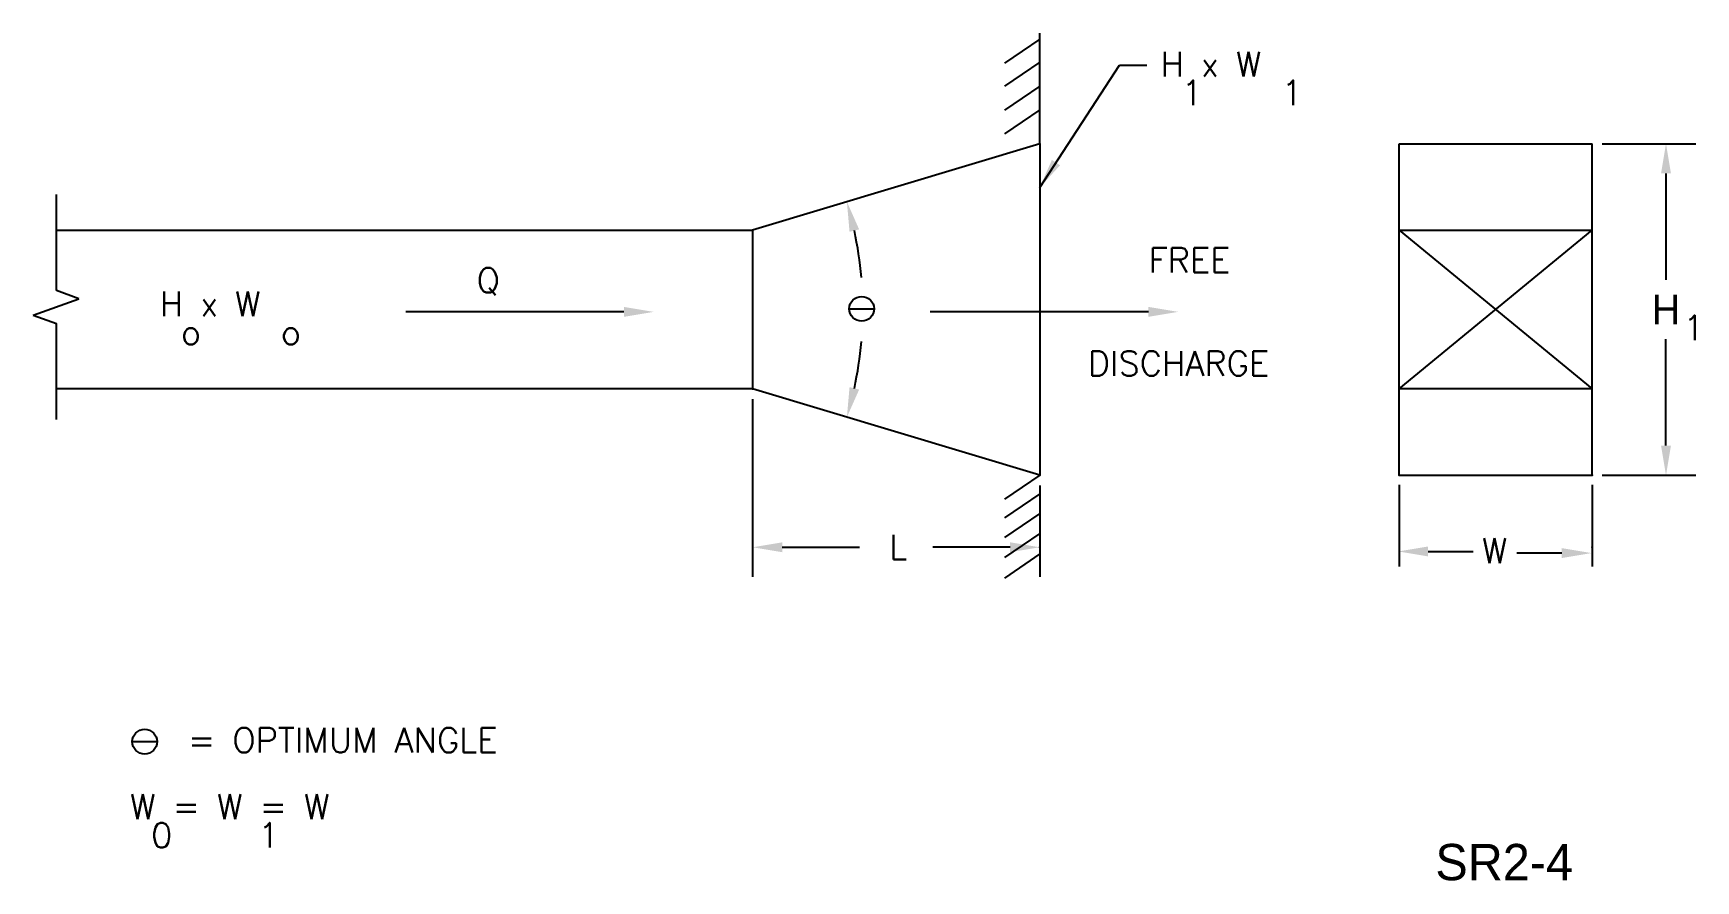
# Model space of a CAD drawing. Extents: x 1.3 to 11.4, y 1.5 to 6.6.
import ezdxf
from ezdxf.enums import TextEntityAlignment as Align

# ---------------------------------------------------------------- set-up
doc = ezdxf.new("R2010")
doc.units = 0
doc.header["$MEASUREMENT"] = 0
doc.layers.get('0').update_dxf_attribs({"linetype": 'CONTINUOUS'})
doc.layers.get('Defpoints').update_dxf_attribs({"linetype": 'CONTINUOUS'})
doc.layers.add('NUMBER', color=7, linetype='CONTINUOUS')
doc.styles.add('ROMANS', font='romans', dxfattribs={"height": 0.15})
doc.dimstyles.get("Standard").update_dxf_attribs({"dimtxt": 0.18, "dimasz": 0.18, "dimexe": 0.18, "dimexo": 0.0625, "dimgap": 0.09, "dimtad": 0, "dimtih": 1, "dimtoh": 1, "dimdec": 4, "dimzin": 0, "dimdsep": 46, "dimtxsty": 'Standard', "dimcen": 0.09, "dimadec": 0, "dimazin": 0, "dimtfac": 1, "dimtdec": 4, "dimtofl": 0, "dimtmove": 0, "dimatfit": 3, "dimfxl": 0, "dimtolj": 1, "dimtzin": 0, "dimarcsym": 0})

# ---------------------------------------------------------------- blocks, each defined once
blk = doc.blocks.new('*D2')
at = {"layer": 'Defpoints', "color": 0}
for p in [(10.728, 5.974), (10.728, 3.965), (11.176, 3.965)]:
    blk.add_point(p, dxfattribs=at)
at = {"layer": 'NUMBER', "color": 0, "lineweight": -2}
for p, q in [((10.79, 5.974), (11.356, 5.974)), ((11.176, 5.794), (11.176, 5.149)), ((11.176, 4.145), (11.176, 4.789)), ((10.79, 3.965), (11.356, 3.965))]:
    blk.add_line(p, q, dxfattribs=at)
at = {"layer": 'NUMBER', "color": 0}
for points in [[(11.146, 5.794), (11.206, 5.794), (11.176, 5.974)], [(11.146, 4.145), (11.206, 4.145), (11.176, 3.965)]]:
    blk.add_solid(points, dxfattribs=at)
at = {"layer": 'NUMBER', "color": 0, "insert": (11.176, 4.969), "char_height": 0.18, "attachment_point": 5}
blk.add_mtext('\\A1;H', dxfattribs=at)

msp = doc.modelspace()

# ---------------------------------------------------------------- linework, layer by layer
for p, q in [((7.38076, 6.60795), (7.16621, 6.4624)), ((7.38076, 5.97372), (7.38076, 6.64324)), ((7.38076, 6.46858), (7.16621, 6.32303)), ((7.38076, 6.32303), (7.16621, 6.17749)), ((7.38076, 6.17909), (7.16621, 6.03354)), ((7.38076, 5.97372), (5.64051, 5.44975)), ((7.38076, 5.97372), (7.38076, 3.96516)), ((9.55984, 3.96516), (9.55984, 5.97372)), ((9.55984, 5.97372), (10.72795, 5.97372)), ((10.72795, 3.96516), (10.72795, 5.97372)), ((1.421, 5.08399), (1.421, 5.66619)), ((1.421, 5.44975), (5.64051, 5.44975)), ((5.64051, 5.44975), (5.64051, 4.48913)), ((9.55984, 4.48913), (10.72795, 5.44975)), ((9.55984, 5.44975), (10.72795, 4.48913)), ((9.55984, 5.44975), (10.72795, 5.44975)), ((1.55714, 5.03399), (1.421, 5.08399)), ((1.28085, 4.93399), (1.55714, 5.03399)), ((4.86029, 4.95488), (3.53843, 4.95488)), ((6.22632, 4.97351), (6.37632, 4.97351)), ((8.03921, 4.95488), (6.71735, 4.95488)), ((1.28085, 4.93399), (1.421, 4.88399)), ((1.421, 4.3018), (1.421, 4.88399)), ((5.64051, 4.48913), (1.421, 4.48913)), ((7.38076, 3.96516), (5.64051, 4.48913)), ((10.72795, 4.48913), (9.55984, 4.48913)), ((7.38076, 3.96516), (7.16621, 3.81961)), ((9.55984, 3.96516), (10.72795, 3.96516)), ((7.38076, 3.85191), (7.16621, 3.70636)), ((9.55984, 3.90694), (9.55984, 3.41208)), ((10.72795, 3.90694), (10.72795, 3.41208)), ((7.38076, 3.73228), (7.16621, 3.58673)), ((7.38076, 3.61116), (7.16621, 3.46561)), ((7.38076, 3.48774), (7.16621, 3.34219)), ((9.73381, 3.50328), (10.00731, 3.50328)), ((10.54465, 3.49321), (10.27116, 3.49321)), ((1.88119, 2.3507), (2.03119, 2.3507))]:
    msp.add_line(p, q)
at = {"color": 0, "linetype": 'ByBlock'}
for p, q in [((5.64051, 4.42663), (5.64051, 3.34851)), ((7.38076, 3.90266), (7.38076, 3.34851)), ((5.82051, 3.52851), (6.28778, 3.52851)), ((7.20076, 3.52851), (6.73349, 3.52851))]:
    msp.add_line(p, q, dxfattribs=at)
for centre in [(6.30132, 4.97351), (1.95619, 2.3507)]:
    msp.add_circle(centre, 0.075)
for start, end in [(4.927539, 12.197535), (347.802465, 355.072461)]:
    msp.add_arc((4.04528, 4.96944), 2.26277, start, end, dxfattribs=at)
for p in [(7.38076, 5.97372), (5.64051, 5.44975), (5.64051, 4.48913), (5.64051, 4.48913), (7.38076, 3.96516), (7.38076, 3.96516), (7.38076, 3.52851), (10.72795, 3.52851)]:
    msp.add_point(p, dxfattribs=at)
for p in [(9.55984, 3.96516), (10.72795, 3.96516)]:
    msp.add_point(p)
for points in [[(6.22792, 5.44002), (6.28602, 5.45502), (6.21197, 5.62181)], [(6.22792, 4.49885), (6.28602, 4.48385), (6.21197, 4.31707)], [(5.82051, 3.49851), (5.82051, 3.55851), (5.64051, 3.52851)], [(7.20076, 3.49851), (7.20076, 3.55851), (7.38076, 3.52851)]]:
    msp.add_solid(points, dxfattribs=at)
for points in [[(4.86029, 4.98488), (4.86029, 4.92488), (5.04029, 4.95488)], [(8.03921, 4.98488), (8.03921, 4.92488), (8.21921, 4.95488)], [(9.73381, 3.47328), (9.73381, 3.53328), (9.55381, 3.50328)], [(10.54465, 3.52321), (10.54465, 3.46321), (10.72465, 3.49321)]]:
    msp.add_solid(points)

# ---------------------------------------------------------------- texts
at = {"style": 'ROMANS'}
for s, p in [('H x W', (8.11316, 6.38117)), ('1', (8.24026, 6.20836)), ('1', (8.84604, 6.20836)), ('Q', (3.96754, 5.07132)), ('H x W', (2.04818, 4.92915)), ('o', (2.17528, 4.75634)), ('o', (2.78106, 4.75634)), ('1', (11.27994, 4.78433)), ('W', (10.06046, 3.43287)), ('= OPTIMUM ANGLE', (2.21723, 2.28467)), ('W = W = W', (1.86804, 1.88155)), ('0', (1.99515, 1.70873)), ('1', (2.64343, 1.70873))]:
    msp.add_text(s, height=0.15, dxfattribs=at).set_placement(p)
msp.add_text('FREE', height=0.15, dxfattribs=at).set_placement((8.2882, 5.14895), align=Align.BOTTOM_CENTER)
msp.add_text('DISCHARGE', height=0.15, dxfattribs=at).set_placement((7.67184, 4.71779), align=Align.TOP_LEFT)
at = {"color": 0, "linetype": 'ByBlock', "style": 'ROMANS'}
msp.add_text('L', height=0.15, dxfattribs=at).set_placement((6.46778, 3.45351))
at = {"layer": 'NUMBER'}
msp.add_text('SR2-4', height=0.22, dxfattribs=at).set_placement((9.77833, 1.51087))

# ---------------------------------------------------------------- dimensions: what is measured, and where the dimension line sits
dim = msp.add_linear_dim(base=(11.17631, 3.96516), p1=(10.72795, 5.97372), p2=(10.72795, 3.96516), angle=90, text='H', dimstyle='Standard', override={"dimtmove": 2}, dxfattribs=at)
dim.commit()
dim.dimension.update_dxf_attribs({"geometry": '*D2', "text_midpoint": (11.17631, 4.96944)})

# ---------------------------------------------------------------- leaders
msp.add_leader([(7.38076, 5.70886), (7.86412, 6.44984), (8.02885, 6.44984)], dimstyle='Standard', override={"dimgap": 0.09, "dimtad": 0, "dimtmove": 2}, dxfattribs=at)

doc.saveas('drawing.dxf')
